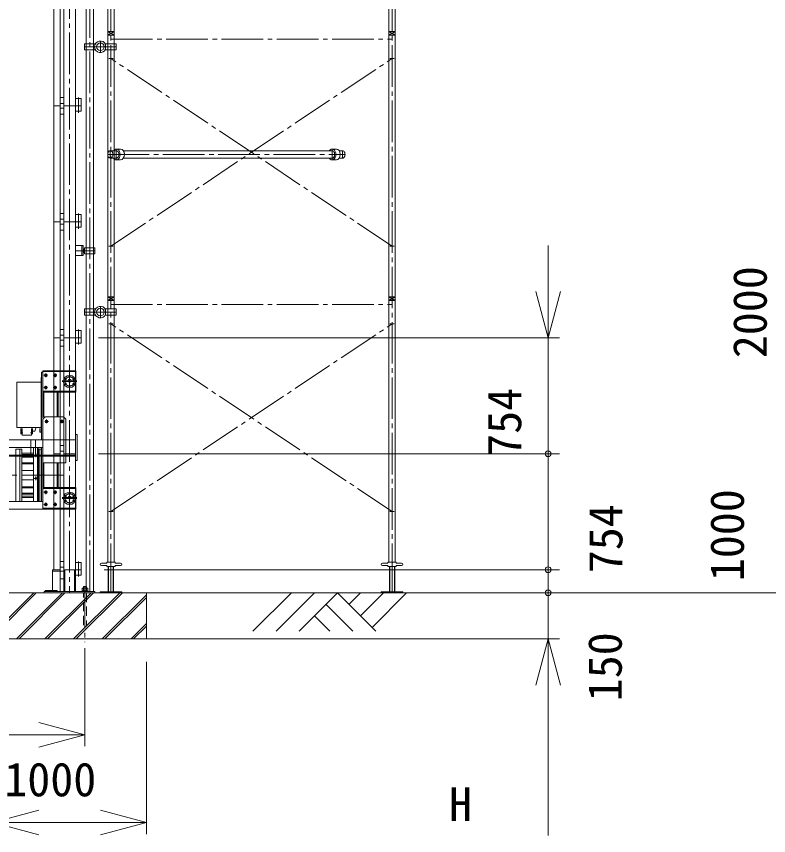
# Model space of a CAD drawing. Units: millimetres, scale not verified. Extents: x -12607 to 12128, y -18611 to 18612.
# Drawn here: x -448 to 4446, y -8440 to -3114 of the extents above; entities that cross this region are included whole.
import ezdxf
from ezdxf.enums import TextEntityAlignment as Align

# ---------------------------------------------------------------- set-up
doc = ezdxf.new("R2010")
doc.units = ezdxf.units.MM
doc.header["$LTSCALE"] = 30
doc.linetypes.add('CHAIN2', pattern=[12, 9, -1, 1, -1])
doc.linetypes.add('DASHED2', pattern=[3, 2, -1])
for name, color, linetype, lineweight in [('0-2_05 寸法', 7, 'Continuous', 18), ('0-3_10 常用実線', 3, 'Continuous', 18), ('0-4_12 常用一点鎖線', 3, 'CHAIN2', 18), ('0-7_40 強調実線', 1, 'Continuous', 18), ('0-9_32 補完一点鎖線', 6, 'CHAIN2', 18), ('0-A_30 補完実線', 6, 'Continuous', 18), ('0-B_31 補完破線', 6, 'DASHED2', 18), ('0-C_20 準用実線', 4, 'Continuous', 18), ('0-D_22 準用一点鎖線', 4, 'CHAIN2', 18)]:
    doc.layers.add(name, color=color, linetype=linetype, lineweight=lineweight)
doc.styles.add('ＭＳ ゴシック', font='')
doc.styles.get('ＭＳ ゴシック').set_extended_font_data('MS Gothic')

msp = doc.modelspace()

# ---------------------------------------------------------------- linework, layer by layer
at = {"layer": '0-2_05 寸法'}
for p, q in [((3011.52, -4903.28), (3011.52, -4603.28)), ((3011.52, -5203.28), (3011.52, -4903.28)), ((85.52, -5203.28), (3086.52, -5203.28)), ((3011.52, -5203.28), (3011.52, -5503.28)), ((3011.52, -5957.28), (3011.52, -5503.28)), ((85.52, -5957.28), (3086.52, -5957.28)), ((85.52, -5957.28), (3086.52, -5957.28)), ((3011.52, -6711.28), (3011.52, -5957.28)), ((3011.52, -6711.28), (3011.52, -6411.28)), ((123.52, -6711.28), (3086.52, -6711.28)), ((2861.52, -6711.28), (2936.52, -6711.28)), ((3011.52, -6711.28), (3011.52, -6861.28)), ((2861.52, -6861.28), (2936.52, -6861.28)), ((3011.52, -6861.28), (3011.52, -7161.28)), ((-31.18, -7161.28), (3086.52, -7161.28)), ((3011.52, -7161.28), (3011.52, -8440.08)), ((3011.52, -7161.28), (3011.52, -7461.28)), ((-1.98, -7221.28), (-1.98, -7859.23)), ((398.02, -7311.28), (398.02, -8430.61)), ((-301.98, -7784.23), (-6701.98, -7784.23)), ((-1.98, -7784.23), (-301.98, -7784.23)), ((-601.98, -8355.61), (-301.98, -8355.61)), ((-301.98, -8355.61), (98.02, -8355.61)), ((398.02, -8355.61), (98.02, -8355.61))]:
    msp.add_line(p, q, dxfattribs=at)
for points in [[(3091.9, -4903.28), (3011.52, -5203.28), (2931.14, -4903.28)], [(2931.14, -7461.28), (3011.52, -7161.28), (3091.9, -7461.28)], [(-301.98, -7703.84), (-1.98, -7784.23), (-301.98, -7864.61)], [(-301.98, -8435.99), (-601.98, -8355.61), (-301.98, -8275.22)], [(98.02, -8275.22), (398.02, -8355.61), (98.02, -8435.99)]]:
    msp.add_lwpolyline(points, dxfattribs=at)
for centre, start, end in [((3011.52, -5957.28), 90, 270), ((3011.52, -5957.28), 90, 270), ((3011.52, -5957.28), 270, 90), ((3011.52, -5957.28), 270, 90), ((3011.52, -6711.28), 90, 270), ((3011.52, -6711.28), 90, 270), ((3011.52, -6711.28), 270, 90), ((3011.52, -6711.28), 270, 90), ((3011.52, -6861.28), 90, 270), ((3011.52, -6861.28), 270, 90)]:
    msp.add_arc(centre, 18.75, start, end, dxfattribs=at)
at = {"layer": '0-3_10 常用実線'}
for p, q in [((-204.48, -2941.28), (-204.48, -3695.28)), ((-164.48, -2941.28), (-164.48, -3695.28)), ((-139.48, -2941.28), (-139.48, -3695.28)), ((-64.48, -3695.28), (-64.48, -2941.28)), ((-139.48, -3641.28), (-164.48, -3641.28)), ((-204.48, -3695.28), (-204.48, -4449.28)), ((-164.48, -3695.28), (-204.48, -3695.28)), ((-139.48, -3679.28), (-164.48, -3679.28)), ((-164.48, -3695.28), (-164.48, -4449.28)), ((-139.48, -3711.28), (-164.48, -3711.28)), ((-139.48, -3695.28), (-139.48, -4449.28)), ((-64.48, -3695.28), (-139.48, -3695.28)), ((-64.48, -4449.28), (-64.48, -3695.28)), ((-139.48, -3749.28), (-164.48, -3749.28)), ((-139.48, -4395.28), (-164.48, -4395.28)), ((-204.48, -4449.28), (-204.48, -5203.28)), ((-164.48, -4449.28), (-204.48, -4449.28)), ((-139.48, -4433.28), (-164.48, -4433.28)), ((-164.48, -4449.28), (-164.48, -5203.28)), ((-139.48, -4465.28), (-164.48, -4465.28)), ((-139.48, -4449.28), (-139.48, -5203.28)), ((-64.48, -4449.28), (-139.48, -4449.28)), ((-64.48, -5203.28), (-64.48, -4449.28)), ((-139.48, -4503.28), (-164.48, -4503.28)), ((-23.48, -4602.78), (-23.48, -4667.78)), ((-4.48, -4626.78), (-14.48, -4626.78)), ((-4.48, -4631.78), (-14.48, -4631.78)), ((-4.48, -4617.78), (62.52, -4617.78)), ((62.52, -4657.78), (62.52, -4617.78)), ((-4.48, -4643.78), (-14.48, -4643.78)), ((-4.48, -4648.78), (-14.48, -4648.78)), ((-139.48, -5149.28), (-164.48, -5149.28)), ((-204.48, -5203.28), (-204.48, -5957.28)), ((-164.48, -5203.28), (-204.48, -5203.28)), ((-139.48, -5187.28), (-164.48, -5187.28)), ((-164.48, -5203.28), (-164.48, -5957.28)), ((-139.48, -5219.28), (-164.48, -5219.28)), ((-139.48, -5203.28), (-139.48, -5957.28)), ((-64.48, -5203.28), (-139.48, -5203.28)), ((-64.48, -5957.28), (-64.48, -5203.28)), ((-139.48, -5257.28), (-164.48, -5257.28)), ((-285.98, -5427.28), (-276.98, -5427.28)), ((-285.98, -5867.28), (-285.98, -5427.28)), ((-61.98, -5423.28), (-276.98, -5423.28)), ((-285.98, -5462.28), (-287.58, -5462.28)), ((-287.58, -5462.28), (-287.58, -5787.28)), ((-287.58, -5492.28), (-445.98, -5492.28)), ((-61.98, -5551.28), (-276.98, -5551.28)), ((-276.98, -5723.95), (-276.98, -5557.28)), ((-269.98, -5717.28), (-269.98, -5557.28)), ((-183.98, -5557.28), (-183.98, -5717.28)), ((-176.98, -5557.28), (-176.98, -5717.28)), ((-141.98, -5717.28), (-126.98, -5732.28)), ((-418.98, -5827.28), (-418.98, -5793.82)), ((-412.98, -5794.01), (-412.98, -5827.28)), ((-342.98, -5792.34), (-342.98, -5827.28)), ((-287.58, -5817.28), (-287.58, -5792.99)), ((-412.98, -5827.28), (-418.98, -5827.28)), ((-410.98, -5820.78), (-405.98, -5820.78)), ((-350.98, -5820.78), (-355.98, -5820.78)), ((-63.98, -5867.28), (-598.98, -5867.28)), ((-354.98, -5967.28), (-354.98, -5867.28)), ((-323.98, -5867.28), (-323.98, -5967.28)), ((-139.48, -5903.28), (-164.48, -5903.28)), ((-276.98, -5917.28), (-1076.98, -5917.28)), ((-336.98, -5953.28), (-413.98, -5953.28)), ((-413.98, -5962.28), (-336.98, -5962.28)), ((-336.98, -5917.28), (-336.98, -6267.28)), ((-309.98, -6267.28), (-309.98, -5917.28)), ((-306.98, -5917.28), (-306.98, -6267.28)), ((-285.98, -5917.28), (-285.98, -6267.28)), ((-204.48, -6711.28), (-204.48, -5957.28)), ((-164.48, -5957.28), (-204.48, -5957.28)), ((-139.48, -5941.28), (-164.48, -5941.28)), ((-164.48, -5957.28), (-164.48, -6711.28)), ((-139.48, -5957.28), (-139.48, -6711.28)), ((-64.48, -5957.28), (-139.48, -5957.28)), ((-64.48, -6711.28), (-64.48, -5957.28)), ((-63.98, -5967.28), (-598.98, -5967.28)), ((-63.98, -5973.28), (-598.98, -5973.28)), ((-336.98, -5973.54), (-413.98, -5973.54)), ((-336.98, -5979.9), (-413.98, -5979.9)), ((-336.98, -6015.96), (-413.98, -6015.96)), ((-276.98, -6177.28), (-276.98, -6017.28)), ((-269.98, -6177.28), (-269.98, -6017.28)), ((-183.98, -6017.28), (-183.98, -6177.28)), ((-176.98, -6177.28), (-176.98, -6017.28)), ((-413.98, -6022.33), (-336.98, -6022.33)), ((-336.98, -6067.28), (-413.98, -6067.28)), ((-413.98, -6127.28), (-336.98, -6127.28)), ((-336.98, -6172.23), (-413.98, -6172.23)), ((-336.98, -6178.6), (-413.98, -6178.6)), ((-336.98, -6214.66), (-413.98, -6214.66)), ((-413.98, -6221.02), (-336.98, -6221.02)), ((-61.98, -6183.28), (-276.98, -6183.28)), ((-1076.98, -6267.28), (-276.98, -6267.28)), ((-336.98, -6232.28), (-413.98, -6232.28)), ((-413.98, -6241.28), (-336.98, -6241.28)), ((-1076.98, -6317.28), (-276.98, -6317.28)), ((-61.98, -6311.28), (-276.98, -6311.28)), ((-139.48, -6657.28), (-164.48, -6657.28)), ((-139.48, -6695.28), (-164.48, -6695.28)), ((-214.48, -6846.28), (-214.48, -6721.28)), ((-164.48, -6711.28), (-164.48, -6852.28)), ((-139.48, -6711.28), (-139.48, -6852.28)), ((-133.69, -6852.28), (-133.69, -6711.28)), ((-70.27, -6711.28), (-70.27, -6852.28)), ((-164.48, -6771.28), (-139.48, -6771.28))]:
    msp.add_line(p, q, dxfattribs=at)
for points in [[(-64.48, -3648.28), (-26.48, -3648.28), (-26.48, -3695.28)], [(-64.48, -3695.28), (-26.48, -3695.28), (-26.48, -3730.28), (-64.48, -3730.28)], [(-64.48, -4402.28), (-26.48, -4402.28), (-26.48, -4449.28)], [(-64.48, -4449.28), (-26.48, -4449.28), (-26.48, -4484.28), (-64.48, -4484.28)], [(-64.48, -4602.78), (-14.48, -4602.78), (-14.48, -4667.78), (-64.48, -4667.78)], [(62.52, -4657.78), (-4.48, -4657.78), (-4.48, -4617.78)], [(-64.48, -5156.28), (-26.48, -5156.28), (-26.48, -5203.28)], [(-64.48, -5203.28), (-26.48, -5203.28), (-26.48, -5238.28), (-64.48, -5238.28)], [(-445.98, -5492.28), (-445.98, -5787.28), (-285.98, -5787.28)], [(-141.98, -5717.28), (-261.98, -5717.28), (-276.98, -5732.28), (-276.98, -6017.28)], [(-276.98, -6017.28), (-126.98, -6017.28), (-126.98, -5732.28)], [(-410.98, -5793.45), (-410.98, -5835.78), (-350.98, -5835.78), (-350.98, -5793.08)], [(-342.98, -5827.28), (-348.98, -5827.28), (-348.98, -5793.18)], [(-321.54, -5791.84), (-327.98, -5810.28), (-342.98, -5810.28)], [(-295.98, -5792.25), (-295.98, -5817.28), (-285.98, -5817.28)], [(-1076.98, -6317.28), (-1076.98, -5867.28), (-276.98, -5867.28)], [(-425.98, -6267.28), (-425.98, -5927.28), (-450.98, -5927.28), (-450.98, -6267.28)], [(-425.98, -6267.28), (-425.98, -5927.28), (-413.98, -5927.28), (-413.98, -6267.28)], [(-303.98, -6267.28), (-303.98, -5927.28), (-294.98, -5927.28)], [(-294.98, -6267.28), (-294.98, -5927.28), (-285.98, -5927.28)], [(-598.98, -5973.28), (-63.98, -5973.28), (-126.98, -5973.28), (-276.98, -5973.28)], [(-64.48, -6664.28), (-26.48, -6664.28), (-26.48, -6711.28)], [(-164.48, -6711.28), (-214.48, -6711.28), (-214.48, -6721.28), (-139.48, -6721.28)], [(-64.48, -6852.28), (-64.48, -6711.28), (-139.48, -6711.28)], [(-64.48, -6711.28), (-26.48, -6711.28), (-26.48, -6746.28), (-64.48, -6746.28)], [(-261.98, -6852.28), (-261.98, -6846.28), (-181.98, -6846.28), (-181.98, -6852.28)]]:
    msp.add_lwpolyline(points, dxfattribs=at)
for points in [[(-61.98, -5557.28), (-276.98, -5557.28), (-276.98, -5417.28), (-61.98, -5417.28)], [(-51.98, -6002.28), (-63.98, -6002.28), (-63.98, -5832.28), (-51.98, -5832.28)], [(-61.98, -6317.28), (-276.98, -6317.28), (-276.98, -6177.28), (-61.98, -6177.28)], [(63.02, -6861.28), (-266.98, -6861.28), (-266.98, -6852.28), (63.02, -6852.28)]]:
    msp.add_lwpolyline(points, close=True, dxfattribs=at)
for centre, radius in [((-256.98, -5447.28), 9), ((-196.98, -5447.28), 9), ((-101.98, -5487.28), 40), ((-127.96, -5472.28), 4.5), ((-101.98, -5482.28), 10), ((-101.98, -5457.28), 4.5), ((-76, -5472.28), 4.5), ((-256.98, -5527.28), 9), ((-196.98, -5527.28), 9), ((-127.96, -5502.28), 4.5), ((-101.98, -5517.28), 4.5), ((-76, -5502.28), 4.5), ((-251.98, -5747.28), 9), ((-151.98, -5747.28), 9), ((-321.98, -5967.28), 5), ((-321.98, -6117.28), 5), ((-256.98, -6207.28), 9), ((-196.98, -6207.28), 9), ((-101.98, -6247.28), 40), ((-127.96, -6232.28), 4.5), ((-101.98, -6217.28), 4.5), ((-76, -6232.28), 4.5), ((-256.98, -6287.28), 9), ((-196.98, -6287.28), 9), ((-127.96, -6262.28), 4.5), ((-101.98, -6242.28), 10), ((-101.98, -6277.28), 4.5), ((-76, -6262.28), 4.5)]:
    msp.add_circle(centre, radius, dxfattribs=at)
at = {"layer": '0-4_12 常用一点鎖線'}
for p, q in [((-101.97, 6860.72), (-101.98, -6861.28)), ((-44.48, -3641.38), (-44.48, -3740.05)), ((-44.48, -4395.38), (-44.48, -4494.05)), ((62.52, -4637.78), (-64.48, -4637.78)), ((-44.48, -5149.38), (-44.48, -5248.05)), ((-268.87, -5447.28), (-245.09, -5447.28)), ((-256.98, -5459.17), (-256.98, -5435.39)), ((-208.87, -5447.28), (-185.09, -5447.28)), ((-196.98, -5459.17), (-196.98, -5435.39)), ((-149.53, -5482.28), (-54.42, -5482.28)), ((-268.87, -5527.28), (-245.09, -5527.28)), ((-256.98, -5539.17), (-256.98, -5515.39)), ((-208.87, -5527.28), (-185.09, -5527.28)), ((-196.98, -5539.17), (-196.98, -5515.39)), ((-149.53, -5487.28), (-54.42, -5487.28)), ((-263.87, -5747.28), (-240.09, -5747.28)), ((-251.98, -5759.17), (-251.98, -5735.39)), ((-163.87, -5747.28), (-140.09, -5747.28)), ((-151.98, -5759.17), (-151.98, -5735.39)), ((-321.98, -5979.17), (-321.98, -5955.39)), ((-333.87, -5967.28), (-310.09, -5967.28)), ((-144.99, -6097.28), (-1045.56, -6097.28)), ((-333.87, -6117.28), (-310.09, -6117.28)), ((-321.98, -6129.17), (-321.98, -6105.39)), ((-268.87, -6207.28), (-245.09, -6207.28)), ((-256.98, -6219.17), (-256.98, -6195.39)), ((-208.87, -6207.28), (-185.09, -6207.28)), ((-196.98, -6219.17), (-196.98, -6195.39)), ((-256.98, -6299.17), (-256.98, -6275.39)), ((-196.98, -6299.17), (-196.98, -6275.39)), ((-149.53, -6242.28), (-54.42, -6242.28)), ((-149.53, -6247.28), (-54.42, -6247.28)), ((-268.87, -6287.28), (-245.09, -6287.28)), ((-208.87, -6287.28), (-185.09, -6287.28)), ((-44.48, -6657.38), (-44.48, -6756.05))]:
    msp.add_line(p, q, dxfattribs=at)
for centre in [(-101.98, -5487.28), (-101.98, -6247.28)]:
    msp.add_circle(centre, 30, dxfattribs=at)
at = {"layer": '0-7_40 強調実線'}
for p, q in [((-6736.98, -6861.28), (-266.98, -6861.28)), ((-5854.01, -6861.28), (11941.91, -6861.28)), ((-335.92, -6861.28), (-601.98, -7127.34)), ((-601.98, -7144.31), (-318.95, -6861.28)), ((-446.01, -7158.05), (-149.24, -6861.28)), ((-133.24, -6861.28), (-428.8, -7158.05)), ((-262.57, -7161.28), (37.43, -6861.28)), ((54.4, -6861.28), (-245.6, -7161.28)), ((-76.69, -7161.28), (224.11, -6861.28)), ((241.08, -6861.28), (-58.92, -7161.28)), ((513.02, -6861.28), (3247.46, -6861.28)), ((1091.07, -7111.28), (1341.07, -6861.28)), ((1241.07, -7111.28), (1491.07, -6861.28)), ((1391.07, -7111.28), (1641.07, -6861.28)), ((1891.07, -7111.28), (1641.07, -6861.28)), ((1716.07, -6936.28), (1791.07, -6861.28)), ((1791.07, -7011.28), (1941.07, -6861.28)), ((1866.07, -7086.28), (2091.07, -6861.28)), ((110.78, -7161.28), (398.02, -6874.04)), ((398.02, -6891.01), (127.76, -7161.28)), ((1741.07, -7111.28), (1566.07, -6936.28)), ((1591.07, -7111.28), (1491.07, -7011.28)), ((297.46, -7161.28), (398.02, -7060.72)), ((398.02, -7077.69), (314.43, -7161.28))]:
    msp.add_line(p, q, dxfattribs=at)
msp.add_lwpolyline([(398.02, -6861.28), (398.02, -7161.28), (-601.98, -7161.28), (-601.98, -6861.28)], dxfattribs=at)
at = {"layer": '0-9_32 補完一点鎖線'}
for p, q in [((29.02, -6852.28), (29.02, 7138.72)), ((98.02, -3348.78), (98.02, -3273.78)), ((201.52, -3311.28), (-5.48, -3311.28)), ((162.78, -4035.58), (162.78, -3986.98)), ((201.67, -3976.28), (201.67, -4046.28)), ((1605.67, -3976.28), (1605.67, -4046.28)), ((1672.84, -4035.58), (1672.84, -3986.98)), ((145.6, -4011.28), (1690.03, -4011.28)), ((98.02, -5073.78), (98.02, -4998.78)), ((201.52, -5036.28), (-5.48, -5036.28)), ((-1.98, -6821.28), (-1.98, -7182.31))]:
    msp.add_line(p, q, dxfattribs=at)
at = {"layer": '0-A_30 補完実線'}
for p, q in [((62.52, -3291.28), (-5.48, -3291.28)), ((-5.48, -3331.28), (-5.48, -3291.28)), ((132.52, -3291.28), (201.52, -3291.28)), ((201.52, -3331.28), (201.52, -3291.28)), ((-5.48, -3331.28), (62.52, -3331.28)), ((1976.02, -3326.58), (1976.02, -3395.98)), ((2016.02, -3395.98), (2016.02, -3326.58)), ((201.67, -3986.98), (162.78, -3986.98)), ((229.95, -3976.28), (201.67, -3976.28)), ((1605.67, -3986.98), (247.77, -3986.98)), ((1633.95, -3976.28), (1605.67, -3976.28)), ((1672.84, -3986.98), (1651.77, -3986.98)), ((201.67, -4035.58), (162.78, -4035.58)), ((229.95, -4046.28), (201.67, -4046.28)), ((1605.67, -4035.58), (247.77, -4035.58)), ((1633.95, -4046.28), (1605.67, -4046.28)), ((1672.84, -4035.58), (1651.77, -4035.58)), ((62.52, -5016.28), (-5.48, -5016.28)), ((-5.48, -5056.28), (-5.48, -5016.28)), ((-5.48, -5056.28), (62.52, -5056.28)), ((132.52, -5016.28), (201.52, -5016.28)), ((201.52, -5056.28), (201.52, -5016.28)), ((17.02, -6848.28), (-20.98, -6848.28))]:
    msp.add_line(p, q, dxfattribs=at)
for points in [[(4.72, 118.72), (4.72, -3331.28), (4.72, -6852.28)], [(53.32, -6852.28), (53.32, -3331.28), (53.32, 118.72)], [(201.52, -3331.28), (132.52, -3331.28), (132.52, -3291.28)], [(201.52, -5056.28), (132.52, -5056.28), (132.52, -5016.28)], [(-20.98, -6852.28), (-20.98, -6832.28), (17.02, -6832.28), (17.02, -6852.28)], [(-11.48, -6848.28), (-11.48, -6821.28), (7.52, -6821.28), (7.52, -6848.28)]]:
    msp.add_lwpolyline(points, dxfattribs=at)
for centre in [(98.02, -3311.28), (98.02, -5036.28)]:
    msp.add_circle(centre, 24.3, dxfattribs=at)
for centre in [(98.02, -3311.28), (98.02, -5036.28)]:
    msp.add_arc(centre, 37.5, 23.0739, 336.92607, dxfattribs=at)
msp.add_ellipse((162.78, -4011.28), major_axis=(0, -24.3), ratio=0.707107, dxfattribs=at)
for centre, major_axis, start_param, end_param in [((201.67, -4011.28), (0, 35), 2.3382233, 7.0865547), ((201.67, -4011.28), (0, -24.3), 6.2831853, 9.424778), ((229.95, -4011.28), (0, 35), 3.1415927, 6.2831853), ((1605.67, -4011.28), (0, 35), 2.3382233, 7.0865547), ((1605.67, -4011.28), (0, -24.3), 6.2831853, 9.424778), ((1633.95, -4011.28), (0, 35), 3.1415927, 6.2831853), ((1672.84, -4011.28), (0, -24.3), 6.2831853, 9.424778)]:
    msp.add_ellipse(centre, major_axis=major_axis, ratio=0.707107, start_param=start_param, end_param=end_param, dxfattribs=at)
at = {"layer": '0-B_31 補完破線'}
for p, q in [((-11.48, -7071.28), (-11.48, -6861.28)), ((7.52, -6861.28), (7.52, -7071.28))]:
    msp.add_line(p, q, dxfattribs=at)
at = {"layer": '0-C_20 準用実線'}
for p, q in [((145.67, -1511.28), (145.67, -3211.31)), ((188.37, -3211.31), (188.37, -1511.28)), ((188.37, -3211.28), (145.67, -3211.28)), ((188.37, -3211.28), (145.67, -3236.28)), ((188.37, -3236.28), (145.67, -3211.28)), ((145.67, -3236.28), (145.67, -4936.31)), ((188.37, -3211.28), (188.37, -3236.28)), ((188.37, -4936.31), (188.37, -3236.28)), ((1974.67, -3211.28), (1974.67, -3236.28)), ((1974.67, -3211.28), (2017.37, -3211.28)), ((2017.37, -3211.28), (1974.67, -3236.28)), ((2017.37, -3236.28), (1974.67, -3211.28)), ((2017.37, -3211.28), (2017.37, -3236.28)), ((188.37, -4936.28), (145.67, -4936.28)), ((188.37, -4936.28), (145.67, -4961.28)), ((188.37, -4961.28), (145.67, -4936.28)), ((188.37, -4936.28), (188.37, -4961.28)), ((1974.67, -4936.28), (1974.67, -4961.28)), ((1974.67, -4936.28), (2017.37, -4936.28)), ((2017.37, -4936.28), (1974.67, -4961.28)), ((2017.37, -4961.28), (1974.67, -4936.28)), ((2017.37, -4936.28), (2017.37, -4961.28)), ((145.67, -4961.28), (145.67, -6661.31)), ((188.37, -6661.31), (188.37, -4961.28)), ((149.52, -6855.28), (149.52, -6691.28)), ((152.02, -6691.28), (152.02, -6855.28)), ((182.02, -6691.28), (182.02, -6855.28)), ((184.52, -6691.28), (184.52, -6855.28)), ((1978.52, -6855.28), (1978.52, -6691.28)), ((1981.02, -6691.28), (1981.02, -6855.28)), ((2011.02, -6691.28), (2011.02, -6855.28)), ((2013.52, -6691.28), (2013.52, -6855.28))]:
    msp.add_line(p, q, dxfattribs=at)
for points in [[(2017.37, -3211.28), (2017.37, -1511.28), (1974.67, -1511.28), (1974.67, -3211.28)], [(145.67, -3211.28), (145.67, -3236.28), (188.37, -3236.28)], [(2017.37, -4936.28), (2017.37, -3236.28), (1974.67, -3236.28), (1974.67, -4936.28)], [(145.67, -4936.28), (145.67, -4961.28), (188.37, -4961.28)], [(2017.37, -6661.28), (2017.37, -4961.28), (1974.67, -4961.28), (1974.67, -6661.28)], [(105.02, -6668.28), (140.02, -6668.28), (140.02, -6661.28), (194.02, -6661.28), (194.02, -6668.28), (229.02, -6668.28)], [(229.02, -6684.28), (194.02, -6684.28), (194.02, -6691.28), (140.02, -6691.28), (140.02, -6684.28), (105.02, -6684.28)], [(1934.02, -6668.28), (1969.02, -6668.28), (1969.02, -6661.28), (2023.02, -6661.28), (2023.02, -6668.28), (2058.02, -6668.28)], [(2058.02, -6684.28), (2023.02, -6684.28), (2023.02, -6691.28), (1969.02, -6691.28), (1969.02, -6684.28), (1934.02, -6684.28)], [(97.02, -6855.28), (237.02, -6855.28), (237.02, -6861.28)], [(97.02, -6855.28), (97.02, -6861.28), (237.02, -6861.28)], [(1926.02, -6855.28), (2066.02, -6855.28), (2066.02, -6861.28)], [(1926.02, -6855.28), (1926.02, -6861.28), (2066.02, -6861.28)]]:
    msp.add_lwpolyline(points, dxfattribs=at)
for centre, start, end in [((105.02, -6676.28), 90, 270), ((229.02, -6676.28), 270, 90), ((1934.02, -6676.28), 90, 270), ((2058.02, -6676.28), 270, 90)]:
    msp.add_arc(centre, 8, start, end, dxfattribs=at)
at = {"layer": '0-D_22 準用一点鎖線'}
for p, q in [((167.02, 7138.72), (167.02, -6661.28)), ((1996.02, 7138.72), (1996.02, -6661.28)), ((167.02, -3261.28), (1996.02, -3261.28)), ((153.37, -3388.28), (180.67, -3388.28)), ((167.02, -4607.28), (1996.02, -3388.28)), ((1996.02, -4607.28), (167.02, -3388.28)), ((1981.19, -3388.28), (2010.85, -3388.28)), ((181.85, -4607.28), (152.19, -4607.28)), ((2009.67, -4607.28), (1982.37, -4607.28)), ((167.02, -4986.28), (1996.02, -4986.28)), ((153.37, -5113.28), (180.67, -5113.28)), ((167.02, -6332.28), (1996.02, -5113.28)), ((1996.02, -6332.28), (167.02, -5113.28)), ((1981.19, -5113.28), (2010.85, -5113.28)), ((181.85, -6332.28), (152.19, -6332.28)), ((2009.67, -6332.28), (1982.37, -6332.28)), ((167.02, -6661.28), (167.02, -6861.28)), ((1996.02, -6661.28), (1996.02, -6861.28))]:
    msp.add_line(p, q, dxfattribs=at)

# ---------------------------------------------------------------- texts
at = {"layer": '0-2_05 寸法', "style": 'ＭＳ ゴシック'}
for s, p in [('2000', (4500.09, -5336.28)), ('754', (2902.62, -5977.77)), ('1000', (4351.84, -6786.26)), ('754', (3560.99, -6734.28)), ('150', (3556.77, -7567.01))]:
    msp.add_text(s, height=219.9, rotation=90, dxfattribs=at).set_placement(p, align=Align.BOTTOM_LEFT)
for s, p in [('1000', (-526.98, -8250.61)), ('  H', (2067.32, -8411.37))]:
    msp.add_text(s, height=219.9, dxfattribs=at).set_placement(p, align=Align.BOTTOM_LEFT)

doc.saveas('drawing.dxf')
